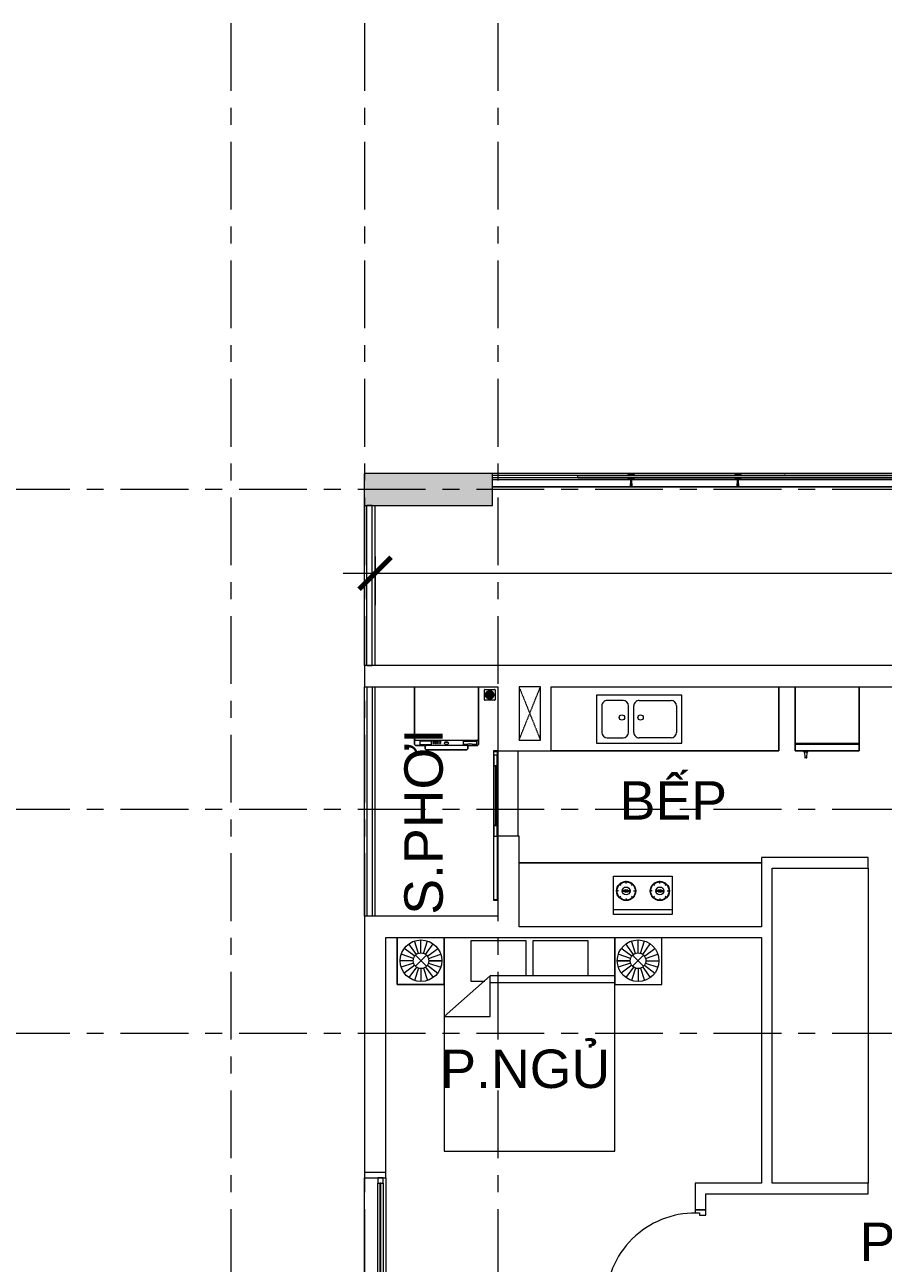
# Model space of a CAD drawing. Header units: millimetres. Extents: x -20144 to 126922, y -42414 to 48263.
# Drawn here: x 6019 to 14062, y 4198 to 15804 of the extents above; entities that cross this region are included whole.
import ezdxf

# ---------------------------------------------------------------- set-up
doc = ezdxf.new("R2010")
doc.units = ezdxf.units.MM
doc.linetypes.add('Dash', pattern=[6.35, 3.175, -3.175])
doc.linetypes.add('Grid Line', pattern=[22.225, 12.7, -3.175, 3.175, -3.175])
for name, color, linetype, lineweight in [('A-DETL-GENF', 31, 'Continuous', 5), ('A-DETL-GENF-HDLN', 161, 'Dash', 5), ('CHU', 181, 'Continuous', 5), ('CUA', 31, 'Continuous', 9), ('DIM', 1, 'Continuous', 5), ('LC.HA', 8, 'Continuous', 9), ('NET CAT', 3, 'Continuous', 5), ('NET THAY 1', 41, 'Continuous', 5), ('NET THAY 2', 55, 'Continuous', 5), ('NET-CAT', 3, 'Continuous', 15), ('NET-THAY', 2, 'Continuous', 9), ('THIET BI', 44, 'Continuous', 5), ('THIET-BI', 44, 'Continuous', 5), ('TRUC', 225, 'Continuous', 5)]:
    doc.layers.add(name, color=color, linetype=linetype, lineweight=lineweight)
doc.styles.add('Arial_2', font='arial.ttf', dxfattribs={"height": 360})
doc.styles.add('TA1', font='arial.ttf')
doc.dimstyles.new('D_200_KTx2', dxfattribs={"dimtxt": 400, "dimasz": 300, "dimexe": 300, "dimexo": 300, "dimgap": 160, "dimtad": 1, "dimdec": 0, "dimzin": 9, "dimtxsty": 'TA1', "dimblk": 'ARCHTICK', "dimcen": 1, "dimdle": 300, "dimclrd": 256, "dimclre": 256, "dimclrt": 7, "dimadec": 0, "dimazin": 0, "dimtfac": 1, "dimtdec": 0, "dimtix": 1, "dimtmove": 1, "dimatfit": 3, "dimldrblk": 'ARCHTICK', "dimfxl": 0, "dimtolj": 1, "dimtzin": 0, "dimlwd": -1, "dimlwe": -1, "dimarcsym": 0})

# ---------------------------------------------------------------- blocks, each defined once
blk = doc.blocks.new('X-BEP1 - X-BEP-1424755-MẶT BẰNG TẦNG 24')
at = {"layer": 'THIET BI'}
for p, q in [((2134, 0), (0, 0)), ((0, 0), (0, -600)), ((0, 0), (2134, 0)), ((0, -600), (0, 0)), ((909, -72), (909, -522)), ((1709, -72), (909, -72)), ((1709, -522), (1709, -72)), ((959, -422), (959, -172)), ((1009, -122), (1309, -122)), ((1359, -172), (1359, -422)), ((1409, -172), (1409, -422)), ((1609, -122), (1459, -122)), ((1659, -422), (1659, -172)), ((909, -522), (1709, -522)), ((1309, -472), (1009, -472)), ((1459, -472), (1609, -472))]:
    blk.add_line(p, q, dxfattribs=at)
for centre in [(1296, -312), (1471, -312)]:
    blk.add_circle(centre, 25, dxfattribs=at)
for centre, start, end in [((1009, -172), 90, 180), ((1309, -172), 360, 90), ((1459, -172), 90, 180), ((1609, -172), 0, 90), ((1009, -422), 180, 270), ((1309, -422), 270, 0), ((1459, -422), 180, 270), ((1609, -422), 270, 0)]:
    blk.add_arc(centre, 50, start, end, dxfattribs=at)
blk = doc.blocks.new('X-BEP1 - X-BEP-1424756-MẶT BẰNG TẦNG 24')
at = {"layer": 'THIET BI'}
for p, q in [((836, -117), (1385, -117)), ((836, -476), (836, -117)), ((1385, -162), (836, -162)), ((1385, -117), (1385, -476)), ((882, -337), (859, -337)), ((903, -287), (886, -271)), ((938, -333), (916, -333)), ((938, -341), (916, -341)), ((952, -267), (952, -243)), ((966, -333), (989, -333)), ((966, -341), (989, -341)), ((1002, -287), (1019, -271)), ((1023, -337), (1046, -337)), ((1198, -337), (1174, -337)), ((1218, -287), (1202, -271)), ((1254, -333), (1231, -333)), ((1254, -341), (1231, -341)), ((1268, -267), (1268, -243)), ((1282, -333), (1304, -333)), ((1282, -341), (1304, -341)), ((1317, -287), (1334, -271)), ((1338, -337), (1361, -337)), ((903, -387), (886, -403)), ((952, -407), (952, -431)), ((1002, -387), (1019, -403)), ((1218, -387), (1202, -403)), ((1268, -407), (1268, -431)), ((1317, -387), (1334, -403)), ((1385, -476), (836, -476)), ((0, -600), (2271, -600)), ((2271, -600), (0, -600))]:
    blk.add_line(p, q, dxfattribs=at)
for centre, radius in [((952, -337), 90), ((952, -337), 85.5), ((952, -337), 36.9), ((952, -337), 14.7), ((952, -337), 8.24), ((1268, -337), 90), ((1268, -337), 85.5), ((1268, -337), 36.9), ((1268, -337), 14.7), ((1268, -337), 8.24)]:
    blk.add_circle(centre, radius, dxfattribs=at)
blk = doc.blocks.new('X-TU LANH - X-TU LANH-1305599-MẶT BẰNG TẦNG 24')
at = {"layer": 'THIET BI'}
for p, q in [((-300, 0), (-300, -600)), ((-300, -600), (-300, 0)), ((300, -600), (300, 0)), ((300, 0), (300, -600)), ((300, -530), (-300, -530)), ((300, -540), (-300, -540)), ((-300, -600), (300, -600)), ((300, -600), (-300, -600)), ((-223, -600), (-217, -610)), ((-217, -610), (-182, -610)), ((-212, -610), (-210, -665)), ((-210, -665), (-205, -665)), ((-195, -665), (-189, -665)), ((-189, -665), (-188, -610)), ((-182, -610), (-178, -600))]:
    blk.add_line(p, q, dxfattribs=at)
blk.add_arc((-200, -667), 5.66, 22.4018, 157.5982, dxfattribs=at)
blk = doc.blocks.new('X-MAY GIAT - X-MAY GIAT-1305597-MẶT BẰNG TẦNG 24')
at = {"layer": 'THIET BI'}
for p, q in [((-290, 0), (-300, -10)), ((-300, -10), (-290, 0)), ((300, -10), (290, 0)), ((290, 0), (300, -10)), ((-300, -10), (-300, -540)), ((-300, -540), (-300, -10)), ((300, -540), (300, -10)), ((300, -10), (300, -540)), ((-300, -490), (-290, -500)), ((-300, -540), (-290, -550)), ((-290, -550), (-300, -540)), ((-290, -500), (290, -500)), ((-290, -550), (-190, -550)), ((-190, -550), (-290, -550)), ((-250, -510), (-250, -540)), ((-140, -510), (-250, -510)), ((-250, -540), (-140, -540)), ((-190, -550), (-200, -560)), ((-200, -560), (-190, -550)), ((-200, -560), (-200, -580)), ((-200, -580), (-200, -560)), ((-200, -580), (-190, -590)), ((-190, -590), (-200, -580)), ((190, -550), (-190, -550)), ((-140, -540), (-140, -510)), ((-20, -530), (-20, -525)), ((0, -520), (0, -525)), ((20, -530), (20, -525)), ((160, -510), (280, -510)), ((160, -540), (160, -510)), ((180, -540), (160, -540)), ((200, -560), (190, -550)), ((190, -550), (290, -550)), ((190, -550), (200, -560)), ((290, -550), (190, -550)), ((190, -590), (200, -580)), ((200, -580), (190, -590)), ((200, -580), (200, -560)), ((200, -560), (200, -580)), ((280, -540), (260, -540)), ((280, -510), (280, -540)), ((290, -500), (300, -490)), ((290, -550), (300, -540)), ((300, -540), (290, -550)), ((-190, -590), (190, -590)), ((190, -590), (-190, -590))]:
    blk.add_line(p, q, dxfattribs=at)
blk.add_arc((220, -697.5), 162.5, 75.74997, 104.25003, dxfattribs=at)
for centre, major_axis in [((-120, -512.5), (5, 0)), ((-120, -522.5), (5, 0)), ((-120, -532.5), (5, 0)), ((-100, -512.5), (5, 0)), ((-100, -522.5), (5, 0)), ((-100, -532.5), (5, 0)), ((-80, -512.5), (5, 0)), ((-80, -522.5), (5, 0)), ((-80, -532.5), (5, 0)), ((-60, -512.5), (-5, 0)), ((-60, -522.5), (-5, 0)), ((-60, -532.5), (-5, 0)), ((0, -530), (-20, 0))]:
    blk.add_ellipse(centre, major_axis=major_axis, ratio=0.5, dxfattribs=at)
blk.add_ellipse((0, -525), major_axis=(-20, 0), ratio=0.5, start_param=3.1415927, end_param=6.2831853, dxfattribs=at)
blk = doc.blocks.new('CUA PHONG NGU - Type 1-1365721-MẶT BẰNG TẦNG 24')
at = {"layer": 'CUA'}
for p, q in [((-318, 890), (-278, 890)), ((-318, 52), (-318, 890)), ((-278, 890), (-278, 52)), ((-278, 52), (-318, 52))]:
    blk.add_line(p, q, dxfattribs=at)
at = {"layer": 'CUA', "lineweight": 5}
for p, q in [((-319, 52), (-349, 52)), ((-349, 52), (-349, -48)), ((-319, 11), (-319, 52)), ((-299, 11), (-319, 11)), ((-299, -48), (-299, 11)), ((521, 11), (501, 11)), ((501, 11), (501, -48)), ((551, 52), (521, 52)), ((521, 52), (521, 11)), ((551, -48), (551, 52)), ((-349, -48), (-299, -48)), ((501, -48), (551, -48))]:
    blk.add_line(p, q, dxfattribs=at)
blk.add_arc((-318, 52), 838, 359.5, 90, dxfattribs=at)
blk = doc.blocks.new('X-GIUONG1 - X-GIUONG-V1-MẶT BẰNG TẦNG 24')
at = {"layer": 'THIET BI'}
for p, q in [((-1239, 0), (-1239, -439)), ((-1239, -439), (-1239, 0)), ((-1076, -174), (-1174, -103)), ((-1060, -158), (-1131, -60)), ((-1039, -148), (-1077, -32)), ((-1017, -144), (-1017, -22)), ((-994, -148), (-956, -32)), ((-974, -158), (-902, -60)), ((-957, -174), (-859, -103)), ((-800, -439), (-800, 0)), ((-800, 0), (-800, -2000)), ((-800, 0), (-800, -439)), ((-800, 0), (-800, -2000)), ((-550, -30), (-550, -410)), ((-30, -30), (-550, -30)), ((-30, -360), (-30, -30)), ((30, -30), (30, -360)), ((550, -30), (30, -30)), ((550, -360), (550, -30)), ((800, 0), (800, -439)), ((800, -2000), (800, 0)), ((800, 0), (800, -439)), ((800, -2000), (800, 0)), ((957, -174), (859, -103)), ((974, -158), (902, -60)), ((994, -148), (956, -32)), ((1017, -144), (1017, -22)), ((1039, -148), (1077, -32)), ((1060, -158), (1131, -60)), ((1076, -174), (1174, -103)), ((1239, -439), (1239, 0)), ((1239, -439), (1239, 0)), ((-1090, -217), (-1212, -217)), ((-1086, -195), (-1202, -157)), ((-1068, -269), (-965, -166)), ((-1068, -166), (-965, -269)), ((-947, -195), (-831, -157)), ((-943, -217), (-821, -217)), ((-821, -217), (-943, -217)), ((943, -217), (821, -217)), ((821, -217), (943, -217)), ((947, -195), (831, -157)), ((1068, -269), (965, -166)), ((1068, -166), (965, -269)), ((1086, -195), (1202, -157)), ((1090, -217), (1212, -217)), ((-1086, -240), (-1202, -278)), ((-1076, -260), (-1174, -332)), ((-1060, -277), (-1131, -375)), ((-1039, -287), (-1077, -403)), ((-1017, -291), (-1017, -412)), ((-994, -287), (-956, -403)), ((-974, -277), (-902, -375)), ((-957, -260), (-859, -332)), ((-947, -240), (-831, -278)), ((947, -240), (831, -278)), ((957, -260), (859, -332)), ((974, -277), (902, -375)), ((994, -287), (956, -403)), ((1017, -291), (1017, -412)), ((1039, -287), (1077, -403)), ((1060, -277), (1131, -375)), ((1076, -260), (1174, -332)), ((1086, -240), (1202, -278)), ((-1239, -439), (-800, -439)), ((-800, -439), (-1239, -439)), ((-370, -360), (-800, -740)), ((-550, -410), (-420, -410)), ((-370, -740), (-370, -360)), ((800, -360), (-370, -360)), ((-370, -420), (800, -420)), ((800, -439), (1239, -439)), ((800, -439), (1239, -439)), ((-800, -740), (-370, -740)), ((-800, -2000), (800, -2000)), ((-800, -2000), (800, -2000))]:
    blk.add_line(p, q, dxfattribs=at)
for centre, radius in [((-1017, -217), 195), ((1017, -217), 195), ((-1017, -217), 73.2), ((1017, -217), 73.2)]:
    blk.add_circle(centre, radius, dxfattribs=at)
blk = doc.blocks.new('CUA SAN PHOI LUA1 - CUA SAN PHOI LUA 800-1384257-MẶT BẰNG TẦNG 24')
at = {"layer": 'CUA'}
for p, q in [((-360, -100), (-400, -100)), ((-400, -100), (-400, -140)), ((-395, -135), (-395, -105)), ((-395, -105), (-360, -105)), ((-360, -105), (-360, -100)), ((400, -100), (-360, -100)), ((-260, -105), (-360, -105)), ((-360, -105), (-360, -135)), ((-260, -135), (-260, -105)), ((-260, -105), (300, -105)), ((300, -115), (-260, -115)), ((-260, -115), (-260, -125)), ((400, -105), (300, -105)), ((300, -105), (300, -135)), ((300, -125), (300, -115)), ((400, -135), (400, -105)), ((400, -105), (960, -105)), ((960, -100), (960, -105)), ((1000, -100), (960, -100)), ((960, -105), (995, -105)), ((995, -105), (995, -135)), ((1000, -140), (1000, -100)), ((-400, -140), (-360, -140)), ((-360, -135), (-395, -135)), ((-360, -135), (-260, -135)), ((-360, -140), (-360, -135)), ((-360, -140), (960, -140)), ((-260, -125), (300, -125)), ((300, -135), (-260, -135)), ((300, -135), (400, -135)), ((960, -135), (400, -135)), ((995, -135), (960, -135)), ((960, -135), (960, -140)), ((960, -140), (1000, -140))]:
    blk.add_line(p, q, dxfattribs=at)
blk = doc.blocks.new('X-PHONG NGU 5 - X-PHONG NGU 2_Recovery_-1424810-MẶT BẰNG TẦNG 24')
at = {"layer": 'CUA'}
for p, q in [((-550, 100), (-600, 100)), ((-600, 100), (-600, -100)), ((-550, -100), (-550, 100)), ((-550, 100), (550, 100)), ((600, 100), (550, 100)), ((550, 100), (550, -100)), ((600, -100), (600, 100)), ((-600, -100), (-550, -100)), ((-500, -25), (-550, -25)), ((-550, -25), (-550, -75)), ((-550, -75), (-500, -75)), ((550, -100), (-550, -100)), ((-500, -75), (-500, -25)), ((-500, -25), (500, -25)), ((500, -45), (-500, -45)), ((-500, -45), (-500, -55)), ((-500, -55), (500, -55)), ((500, -75), (-500, -75)), ((550, -25), (500, -25)), ((500, -25), (500, -75)), ((500, -55), (500, -45)), ((500, -75), (550, -75)), ((550, -75), (550, -25)), ((550, -100), (600, -100))]:
    blk.add_line(p, q, dxfattribs=at)
blk = doc.blocks.new('Top Rail Type - Top Rail_Internal_-1431859-MẶT BẰNG TẦNG 24')
at = {"layer": 'NET THAY 1'}
for p, q in [((11200, 11559), (11200, 11581)), ((11200, 11581), (26700, 11581)), ((11200, 11559), (26700, 11559))]:
    blk.add_line(p, q, dxfattribs=at)
blk = doc.blocks.new('ALB-RAILING 32 - ALB-BALUSTER-V11-MẶT BẰNG TẦNG 24')
at = {"layer": 'NET THAY 1'}
for p, q in [((-30, 101), (-30, 92)), ((-30, 101), (30, 101)), ((-29, 101), (-30, 101)), ((-30, 70), (-30, 63)), ((-30, 63), (-26, 63)), ((30, 63), (-30, 63)), ((-7, 63), (-7, 15)), ((7, 15), (7, 63)), ((26, 63), (30, 63)), ((30, 101), (29, 101)), ((30, 92), (30, 101)), ((30, 63), (30, 70))]:
    blk.add_line(p, q, dxfattribs=at)
at = {"layer": 'NET THAY 1', "flags": 128}
for points in [[(-7, 1), (-7, 2), (-7, 2), (-7, 2), (-7, 3), (-7, 3), (-7, 3), (-7, 4), (-7, 4), (-7, 5), (-7, 5), (-7, 5), (-7, 6), (-7, 6), (-7, 7), (-7, 7), (-7, 8), (-7, 8), (-7, 9), (-7, 10), (-7, 10), (-7, 11), (-7, 11), (-7, 12), (-7, 12), (-7, 13), (-7, 14), (-7, 14), (-7, 15), (-7, 15)], [(7, 15), (7, 14), (7, 14), (7, 13), (7, 13), (7, 12), (7, 11), (7, 11), (7, 10), (7, 10), (7, 9), (7, 9), (7, 8), (7, 8), (7, 7), (7, 7), (7, 6), (7, 6), (7, 5), (7, 5), (7, 4), (7, 4), (7, 3), (7, 3), (7, 3)], [(7, 0), (7, 0), (7, -1), (7, -1), (7, -1), (7, -1), (7, -2)], [(-3, -6), (-3, -6), (-3, -6), (-4, -6), (-4, -6), (-4, -6), (-4, -5), (-5, -5), (-5, -5), (-5, -5), (-5, -5), (-5, -4), (-6, -4), (-6, -4), (-6, -4), (-6, -4), (-6, -3), (-6, -3), (-6, -3), (-7, -3), (-7, -2), (-7, -2), (-7, -2), (-7, -1), (-7, -1)], [(0, -7), (0, -7), (-1, -7), (-1, -7), (-1, -7), (-1, -7), (-2, -7)], [(7, -2), (6, -3), (6, -3), (6, -3), (6, -3), (6, -4), (6, -4), (6, -4), (5, -4), (5, -5), (5, -5), (5, -5), (5, -5), (4, -5), (4, -6), (4, -6), (4, -6), (4, -6), (3, -6), (3, -6), (3, -6), (3, -7), (2, -7), (2, -7), (2, -7), (1, -7), (1, -7), (1, -7), (1, -7), (0, -7), (0, -7), (0, -7)]]:
    blk.add_lwpolyline(points, dxfattribs=at)
at = {"layer": 'NET THAY 1'}
for start, end in [(90, 270), (270, 90)]:
    blk.add_arc((0, 0), 7, start, end, dxfattribs=at)
blk = doc.blocks.new('Top Rail Type - Top Rail_Internal_-V12-MẶT BẰNG TẦNG 24')
at = {"layer": 'NET THAY 1'}
for p, q in [((9219, 11301), (9269, 11301)), ((9219, 9800), (9219, 11301)), ((9269, 9800), (9269, 11301)), ((9219, 9800), (9269, 9800))]:
    blk.add_line(p, q, dxfattribs=at)
blk = doc.blocks.new('X-PHEU - X-PHEU-1231512-MẶT BẰNG TẦNG 24')
at = {"layer": 'THIET-BI'}
for p, q in [((25, 29), (25, 121)), ((29, 125), (121, 125)), ((125, 121), (125, 29)), ((121, 25), (29, 25)), ((42, 90), (42, 60)), ((47, 52), (47, 98)), ((52, 103), (52, 47)), ((58, 44), (58, 106)), ((62, 109), (62, 41)), ((68, 40), (68, 110)), ((72, 111), (72, 78)), ((72, 72), (72, 39)), ((77, 78), (77, 111)), ((77, 39), (77, 72)), ((82, 110), (82, 40)), ((88, 41), (88, 109)), ((92, 106), (92, 44)), ((97, 47), (97, 103)), ((102, 98), (102, 52)), ((107, 60), (107, 90))]:
    blk.add_line(p, q, dxfattribs=at)
blk.add_circle((75, 75), 40, dxfattribs=at)
for centre, radius, start, end in [((29, 121), 4, 90, 180), ((121, 121), 4, 0, 90), ((29, 29), 4, 180, 270), ((75, 75), 36, 139.8082, 154.5256), ((75, 75), 36, 205.4744, 220.1918), ((75, 75), 36, 119.0853, 128.6822), ((75, 75), 36, 231.3178, 240.9147), ((75, 75), 36, 102.0247, 110.3175), ((75, 75), 36, 249.6825, 257.9753), ((75, 75), 4, 128.6822, 231.3178), ((75, 75), 36, 90, 93.9821), ((75, 75), 36, 266.0179, 270), ((75, 75), 36, 86.0179, 90), ((75, 75), 36, 270, 273.9821), ((75, 75), 4, 308.6822, 51.3178), ((75, 75), 36, 69.6825, 77.9753), ((75, 75), 36, 282.0247, 290.3175), ((75, 75), 36, 51.3178, 60.9147), ((75, 75), 36, 299.0853, 308.6822), ((75, 75), 36, 25.4744, 40.1918), ((75, 75), 36, 319.8082, 334.5256), ((121, 29), 4, 270, 360)]:
    blk.add_arc(centre, radius, start, end, dxfattribs=at)
blk = doc.blocks.new('Family1 - Family1 2-1425496-MẶT BẰNG TẦNG 24')
at = {"layer": 'A-DETL-GENF'}
for p, q in [((200, 500), (0, 500)), ((0, 500), (0, 0)), ((200, 0), (200, 500)), ((0, 0), (200, 0))]:
    blk.add_line(p, q, dxfattribs=at)
at = {"layer": 'A-DETL-GENF-HDLN'}
for p, q in [((0, 500), (200, 1)), ((0, 0), (200, 499))]:
    blk.add_line(p, q, dxfattribs=at)
blk = doc.blocks.new('A$C043A1407')
at = {"layer": 'LC.HA'}
h = blk.add_hatch(color=256, dxfattribs=at)
h.dxf.hatch_style = 1
h.paths.add_polyline_path([(-13550, -4950), (-13550, -5250), (-12350, -5250), (-12350, -4950)])
at = {"ltscale": 1000}
blk.add_lwpolyline([(-13550, -4950), (-13550, -5250), (-12350, -5250), (-12350, -4950)], close=True, dxfattribs=at)
blk = doc.blocks.new('Railing - NBS_RailInfillPnl_Post-1648199-MẶT BẰNG TẦNG 24')
at = {"layer": 'NET THAY 2'}
for p, q in [((-13, -5), (-13, 5)), ((13, 5), (13, -5))]:
    blk.add_line(p, q, dxfattribs=at)
blk = doc.blocks.new('_ARCHTICK')
at = {"color": 0, "linetype": 'ByBlock', "const_width": 0.15}
blk.add_lwpolyline([(-0.5, -0.5), (0.5, 0.5)], dxfattribs=at)
blk = doc.blocks.new('*D278')
at = {"layer": 'Defpoints', "color": 0, "transparency": 16777216}
for p in [(29700, 11270), (9301, 11122), (29700, 10664)]:
    blk.add_point(p, dxfattribs=at)
at = {"layer": 'DIM', "transparency": 16777216}
for p, q in [((29700, 10970), (29700, 10364)), ((9301, 10822), (9301, 10364)), ((9001, 10664), (30000, 10664))]:
    blk.add_line(p, q, dxfattribs=at)
at = {"layer": 'DIM', "transparency": 16777216, "xscale": 300, "yscale": 300, "zscale": 300, "rotation": 180}
blk.add_blockref('_ARCHTICK', (9301, 10664), dxfattribs=at)
at = {"layer": 'DIM', "transparency": 16777216, "xscale": 300, "yscale": 300, "zscale": 300}
blk.add_blockref('_ARCHTICK', (29700, 10664), dxfattribs=at)
at = {"layer": 'DIM', "color": 7, "transparency": 16777216, "insert": (19500, 11028), "char_height": 400, "attachment_point": 5, "style": 'TA1'}
blk.add_mtext('\\A1;20400', dxfattribs=at)

msp = doc.modelspace()

# ---------------------------------------------------------------- linework, layer by layer
at = {"layer": 'NET THAY 1'}
for p, q in [((10400.5, 11580.7), (10400.5, 11599.9)), ((26970.5, 11599.9), (10400.5, 11599.9)), ((10400.5, 11559.2), (10400.5, 11580.7)), ((18900.5, 11580.7), (10400.5, 11580.7)), ((10400.5, 11539.9), (10400.5, 11559.2)), ((18900.5, 11559.2), (10400.5, 11559.2)), ((10400.5, 11529.9), (10400.5, 11539.9)), ((11693.9, 11539.9), (10400.5, 11539.9)), ((10400.5, 11484.9), (10400.5, 11529.9)), ((12693.9, 11539.9), (11707.2, 11539.9)), ((14693.9, 11539.9), (12707.2, 11539.9)), ((10400.5, 11472.9), (10400.5, 11484.9)), ((10400.5, 11472.9), (18900.5, 11472.9)), ((18900.5, 11472.9), (10400.5, 11472.9)), ((9225, 9600), (9225, 7449.9)), ((9275, 9600), (9275, 7449.9))]:
    msp.add_line(p, q, dxfattribs=at)
at = {"layer": 'NET-CAT'}
for p, q in [((9200.5, 9800), (9200.5, 9600)), ((15427.5, 9800), (9200.5, 9800)), ((9200.5, 9600), (10450.1, 9600)), ((10450.1, 9600), (10450.1, 8999.9)), ((10950.1, 9000), (10950.1, 9600)), ((10950.1, 9600), (15427.5, 9600)), ((10450.1, 8999.9), (10650.1, 8999.9)), ((10650.1, 9000), (10950.1, 9000)), ((10650.1, 8199.9), (10450.1, 8199.9)), ((10450.1, 8199.9), (10450.1, 7449.9)), ((10650.1, 7349.9), (10650.1, 8199.9)), ((12921.3, 7999.9), (12921.3, 7349.9)), ((13921.3, 7999.9), (12921.3, 7999.9)), ((13021.3, 4949.9), (13021.3, 7899.9)), ((13021.3, 7899.9), (13921.3, 7899.9)), ((13921.3, 7899.9), (13921.3, 7999.9)), ((10450.1, 7449.9), (9200.5, 7449.9)), ((9200.5, 7449.9), (9200.5, 5049.9)), ((12921.3, 7349.9), (10650.1, 7349.9)), ((9400.5, 7249.9), (10450.1, 7249.9)), ((9400.5, 5049.9), (9400.5, 7249.9)), ((10450.1, 7249.9), (10650.1, 7249.9)), ((10650.1, 7249.9), (12921.3, 7249.9)), ((12921.3, 7249.9), (12921.3, 4949.9)), ((12921.3, 4949.9), (12300.1, 4949.9)), ((12300.1, 4949.9), (12300.1, 4700)), ((13921.3, 4949.9), (13021.3, 4949.9)), ((13921.3, 4849.9), (13921.3, 4949.9)), ((12400.1, 4849.9), (13921.3, 4849.9)), ((12400.1, 4700), (12400.1, 4849.9)), ((12300.1, 4700), (12400.1, 4700))]:
    msp.add_line(p, q, dxfattribs=at)
at = {"layer": 'NET-THAY'}
for p, q in [((9200.5, 9800), (9200.5, 11300.5)), ((9300.5, 9800), (9300.5, 11300.5)), ((9200.5, 7449.9), (9200.5, 9600)), ((9300.5, 7449.9), (9300.5, 9600)), ((10450.5, 9000.2), (10450.5, 8199.9)), ((10640.1, 8999.9), (10640.1, 8199.9))]:
    msp.add_line(p, q, dxfattribs=at)
at = {"layer": 'THIET BI'}
msp.add_lwpolyline([(13921.3, 7899.9), (13921.3, 4949.9)], dxfattribs=at)
at = {"layer": 'TRUC', "linetype": 'Grid Line', "ltscale": 50}
for p, q in [((7950.5, 43599.9), (7950.5, -4500.1)), ((9200.5, 43599.9), (9200.5, -7167.6)), ((10450.5, 43599.9), (10450.5, -4500.1)), ((42000.5, 11449.9), (-12092.4, 11449.9)), ((42000.5, 8449.9), (-14407, 8449.9)), ((42000.5, 6349.9), (-12092.4, 6349.9))]:
    msp.add_line(p, q, dxfattribs=at)

# ---------------------------------------------------------------- block references
at = {"extrusion": (0, 0, -1), "zscale": -1, "rotation": 90}
msp.add_blockref('Railing - NBS_RailInfillPnl_Post-1648199-MẶT BẰNG TẦNG 24', (-13137.5, 11569.9), dxfattribs=at)
at = {"layer": 'A-DETL-GENF'}
msp.add_blockref('Family1 - Family1 2-1425496-MẶT BẰNG TẦNG 24', (10650.1, 9100), dxfattribs=at)
at = {"layer": 'CUA'}
for name, p, rotation in [('CUA SAN PHOI LUA1 - CUA SAN PHOI LUA 800-1384257-MẶT BẰNG TẦNG 24', (10550.1, 8599.9), 269.9999999999996), ('X-PHONG NGU 5 - X-PHONG NGU 2_Recovery_-1424810-MẶT BẰNG TẦNG 24', (9300.5, 4449.9), 89.99999999999991), ('CUA PHONG NGU - Type 1-1365721-MẶT BẰNG TẦNG 24', (12352.3, 4148.5), 89.99999999999953)]:
    msp.add_blockref(name, p, dxfattribs=dict(at, rotation=rotation))
at = {"layer": 'NET CAT'}
msp.add_blockref('A$C043A1407', (22750.3, 16550), dxfattribs=at)
at = {"layer": 'NET THAY 1'}
for name, p in [('Top Rail Type - Top Rail_Internal_-1431859-MẶT BẰNG TẦNG 24', (0, 0)), ('ALB-RAILING 32 - ALB-BALUSTER-V11-MẶT BẰNG TẦNG 24', (11700.5, 11488.7)), ('ALB-RAILING 32 - ALB-BALUSTER-V11-MẶT BẰNG TẦNG 24', (12700.5, 11488.7)), ('Top Rail Type - Top Rail_Internal_-V12-MẶT BẰNG TẦNG 24', (6.2, 0))]:
    msp.add_blockref(name, p, dxfattribs=at)
at = {"layer": 'THIET BI'}
for name, p in [('X-MAY GIAT - X-MAY GIAT-1305597-MẶT BẰNG TẦNG 24', (9970.1, 9600)), ('X-TU LANH - X-TU LANH-1305599-MẶT BẰNG TẦNG 24', (13536.3, 9600)), ('X-GIUONG1 - X-GIUONG-V1-MẶT BẰNG TẦNG 24', (10748.3, 7249.9))]:
    msp.add_blockref(name, p, dxfattribs=at)
at = {"layer": 'THIET BI', "rotation": 180}
for name, p in [('X-BEP1 - X-BEP-1424755-MẶT BẰNG TẦNG 24', (13084.5, 9000)), ('X-BEP1 - X-BEP-1424756-MẶT BẰNG TẦNG 24', (12921.3, 7349.9))]:
    msp.add_blockref(name, p, dxfattribs=at)
at = {"layer": 'THIET-BI', "rotation": 180}
msp.add_blockref('X-PHEU - X-PHEU-1231512-MẶT BẰNG TẦNG 24', (10450.1, 9600), dxfattribs=at)

# ---------------------------------------------------------------- texts
at = {"layer": 'CHU', "color": 7, "insert": (9575.2, 9208.7), "char_height": 360, "width": 1710.94, "attachment_point": 3, "rotation": 90, "line_spacing_factor": 0.936439, "style": 'Arial_2'}
msp.add_mtext('\\pt2540.0016,5079.9996,7620.0012,10159.9992,12700.0008,15239.9988,17780.0004,20319.9984,22860,25400.0016,27939.9996,30480.0012,33019.9992,35560.0008,38099.9988,40640.0004,43179.9984,45720,48260.0016,50799.9996,53340.0012,55879.9992,58420.0008,60959.9988,63500.0004,66039.9984,68580,71120.0016,73659.9996,76200.0012,78739.9992,81280.0008;S.PHƠI', dxfattribs=at)
at = {"layer": 'CHU', "color": 7, "char_height": 360, "attachment_point": 3, "line_spacing_factor": 0.936439, "style": 'Arial_2'}
for s, insert, width in [('\\pt2540.0016,5079.9996,7620.0012,10159.9992,12700.0008,15239.9988,17780.0004,20319.9984,22860,25400.0016,27939.9996,30480.0012,33019.9992,35560.0008,38099.9988,40640.0004,43179.9984,45720,48260.0016,50799.9996,53340.0012,55879.9992,58420.0008,60959.9988,63500.0004,66039.9984,68580,71120.0016,73659.9996,76200.0012,78739.9992,81280.0008;BẾP', (12598.9, 8714.7), 1001.92), ('\\pt2540.0016,5079.9996,7620.0012,10159.9992,12700.0008,15239.9988,17780.0004,20319.9984,22860,25400.0016,27939.9996,30480.0012,33019.9992,35560.0008,38099.9988,40640.0004,43179.9984,45720,48260.0016,50799.9996,53340.0012,55879.9992,58420.0008,60959.9988,63500.0004,66039.9984,68580,71120.0016,73659.9996,76200.0012,78739.9992,81280.0008;P.NGỦ', (11504.7, 6200.3), 1577.62), ('\\pt2540.0016,5079.9996,7620.0012,10159.9992,12700.0008,15239.9988,17780.0004,20319.9984,22860,25400.0016,27939.9996,30480.0012,33019.9992,35560.0008,38099.9988,40640.0004,43179.9984,45720,48260.0016,50799.9996,53340.0012,55879.9992,58420.0008,60959.9988,63500.0004,66039.9984,68580,71120.0016,73659.9996,76200.0012,78739.9992,81280.0008;P.KHÁCH', (16075.5, 4579), 2217.96)]:
    msp.add_mtext(s, dxfattribs=dict(at, insert=insert, width=width))

# ---------------------------------------------------------------- dimensions: what is measured, and where the dimension line sits
at = {"layer": 'DIM'}
dim = msp.add_linear_dim(base=(29700.5, 10663.7), p1=(9300.5, 11121.8), p2=(29700.5, 11269.8), dimstyle='D_200_KTx2', dxfattribs=at)
dim.commit()
dim.dimension.update_dxf_attribs({"geometry": '*D278', "text_midpoint": (19500.5, 11028)})

doc.saveas('drawing.dxf')
